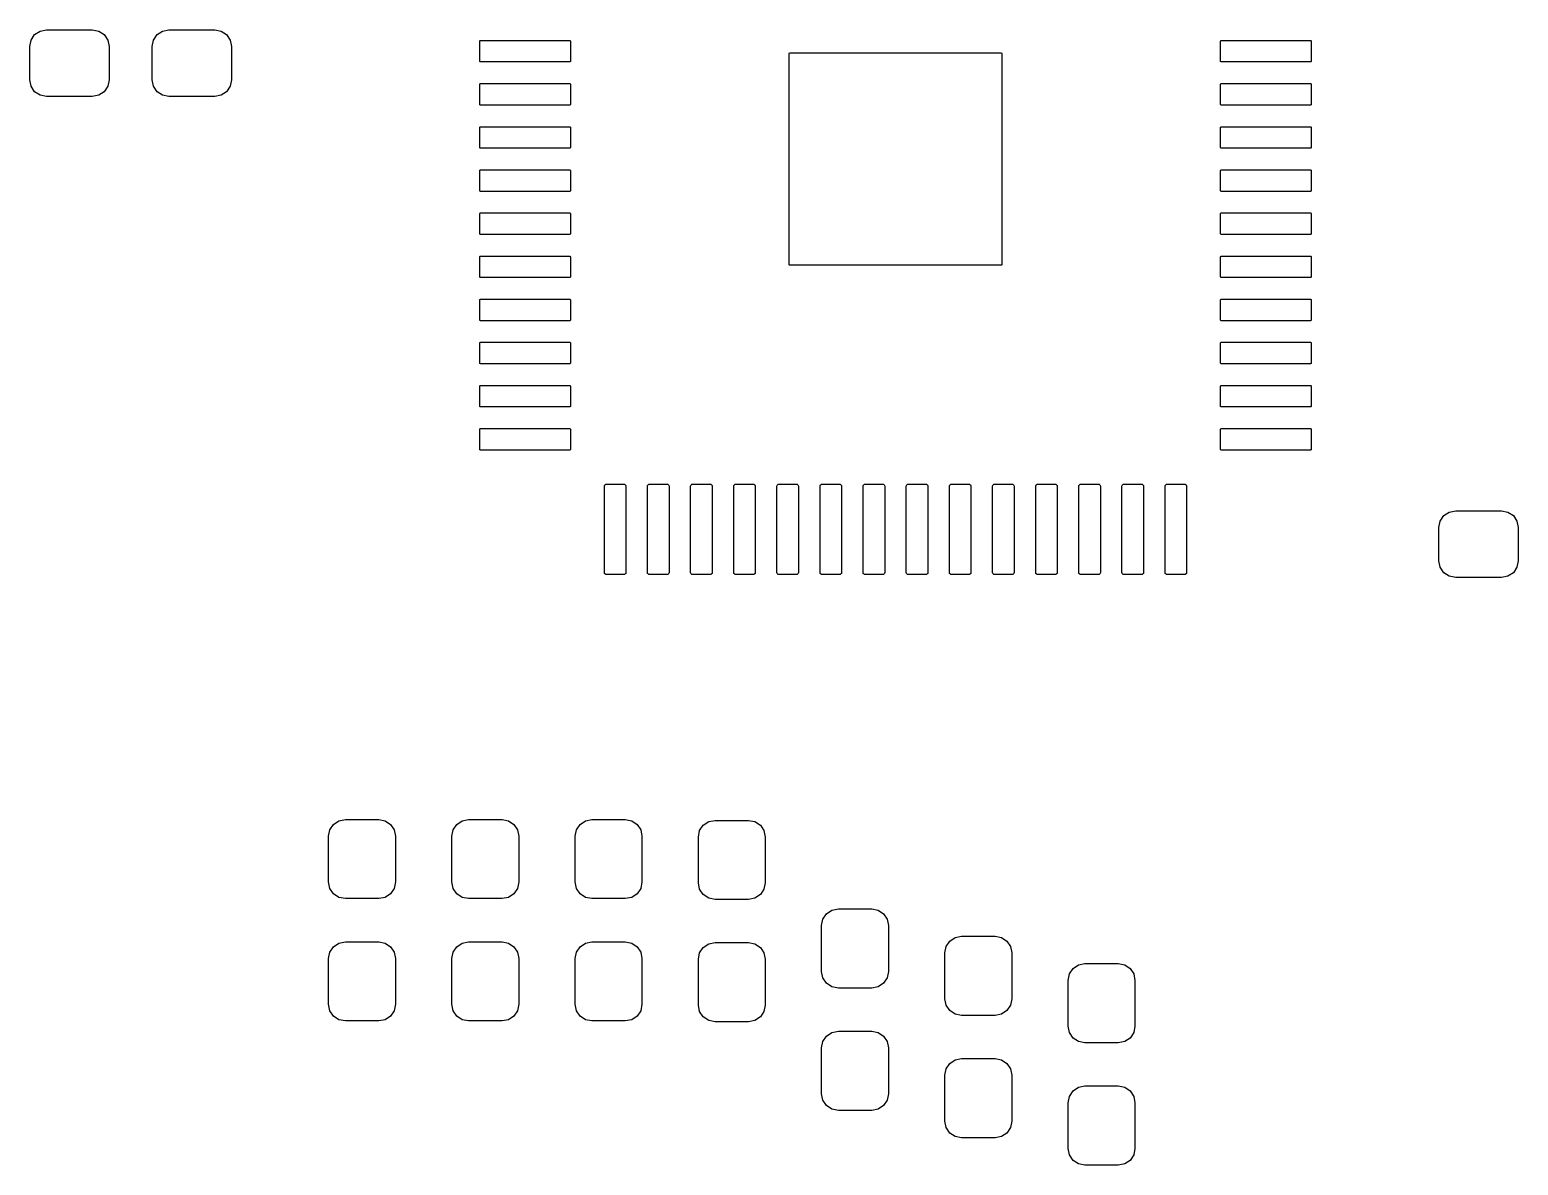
# Model space of a CAD drawing. Extents: x 35.9 to 97.3, y -178.9 to -137.7.
# Drawn here: x 52.41 to 66.21, y -177.99 to -167.46 of the extents above; entities that cross this region are included whole.
import ezdxf

# ---------------------------------------------------------------- set-up
doc = ezdxf.new("R2010")
doc.units = 0
doc.layers.add('BLACK', color=7, linetype='CONTINUOUS')

msp = doc.modelspace()

# ---------------------------------------------------------------- linework, layer by layer
at = {"layer": 'BLACK', "linetype": 'CONTINUOUS'}
for p, q in [((52.405, -167.612), (52.4168, -167.553)), ((52.4168, -167.553), (52.4504, -167.502)), ((52.4504, -167.502), (52.5007, -167.469)), ((52.5007, -167.469), (52.56, -167.457)), ((52.56, -167.457), (52.985, -167.457)), ((52.985, -167.457), (53.0443, -167.469)), ((53.0443, -167.469), (53.0946, -167.502)), ((53.0946, -167.502), (53.1282, -167.553)), ((53.1282, -167.553), (53.14, -167.612)), ((53.54, -167.612), (53.5518, -167.553)), ((53.5518, -167.553), (53.5854, -167.502)), ((53.5854, -167.502), (53.6357, -167.469)), ((53.6357, -167.469), (53.695, -167.457)), ((53.695, -167.457), (54.12, -167.457)), ((54.12, -167.457), (54.1793, -167.469)), ((54.1793, -167.469), (54.2296, -167.502)), ((54.2296, -167.502), (54.2632, -167.553)), ((54.2632, -167.553), (54.275, -167.612)), ((56.5785, -167.562), (56.579, -167.56)), ((56.5785, -167.75), (56.5785, -167.562)), ((56.579, -167.56), (56.5803, -167.558)), ((56.5803, -167.558), (56.5822, -167.556)), ((56.5822, -167.556), (56.5845, -167.556)), ((56.5845, -167.556), (57.4125, -167.556)), ((57.4125, -167.556), (57.4148, -167.556)), ((57.4148, -167.556), (57.4167, -167.558)), ((57.4167, -167.558), (57.418, -167.56)), ((57.418, -167.56), (57.4185, -167.562)), ((57.4185, -167.562), (57.4185, -167.75)), ((63.4485, -167.562), (63.449, -167.56)), ((63.4485, -167.75), (63.4485, -167.562)), ((63.449, -167.56), (63.4503, -167.558)), ((63.4503, -167.558), (63.4522, -167.556)), ((63.4522, -167.556), (63.4545, -167.556)), ((63.4545, -167.556), (64.2825, -167.556)), ((64.2825, -167.556), (64.2848, -167.556)), ((64.2848, -167.556), (64.2867, -167.558)), ((64.2867, -167.558), (64.288, -167.56)), ((64.288, -167.56), (64.2885, -167.562)), ((64.2885, -167.562), (64.2885, -167.75)), ((52.405, -167.922), (52.405, -167.612)), ((53.14, -167.612), (53.14, -167.922)), ((53.54, -167.922), (53.54, -167.612)), ((54.275, -167.612), (54.275, -167.922)), ((59.4485, -167.676), (59.45, -167.672)), ((59.4485, -169.636), (59.4485, -167.676)), ((59.45, -167.672), (59.4535, -167.671)), ((59.4535, -167.671), (61.4135, -167.671)), ((61.4135, -167.671), (61.417, -167.672)), ((61.417, -167.672), (61.4185, -167.676)), ((61.4185, -167.676), (61.4185, -169.636)), ((56.579, -167.752), (56.5785, -167.75)), ((56.5803, -167.754), (56.579, -167.752)), ((56.5822, -167.756), (56.5803, -167.754)), ((56.5845, -167.756), (56.5822, -167.756)), ((57.4125, -167.756), (56.5845, -167.756)), ((57.4148, -167.756), (57.4125, -167.756)), ((57.4167, -167.754), (57.4148, -167.756)), ((57.418, -167.752), (57.4167, -167.754)), ((57.4185, -167.75), (57.418, -167.752)), ((63.449, -167.752), (63.4485, -167.75)), ((63.4503, -167.754), (63.449, -167.752)), ((63.4522, -167.756), (63.4503, -167.754)), ((63.4545, -167.756), (63.4522, -167.756)), ((64.2825, -167.756), (63.4545, -167.756)), ((64.2848, -167.756), (64.2825, -167.756)), ((64.2867, -167.754), (64.2848, -167.756)), ((64.288, -167.752), (64.2867, -167.754)), ((64.2885, -167.75), (64.288, -167.752)), ((52.4168, -167.981), (52.405, -167.922)), ((52.4504, -168.032), (52.4168, -167.981)), ((53.1282, -167.981), (53.0946, -168.032)), ((53.14, -167.922), (53.1282, -167.981)), ((53.5518, -167.981), (53.54, -167.922)), ((53.5854, -168.032), (53.5518, -167.981)), ((54.2632, -167.981), (54.2296, -168.032)), ((54.275, -167.922), (54.2632, -167.981)), ((56.5785, -167.962), (56.579, -167.96)), ((56.5785, -168.15), (56.5785, -167.962)), ((56.579, -167.96), (56.5803, -167.958)), ((56.5803, -167.958), (56.5822, -167.956)), ((56.5822, -167.956), (56.5845, -167.956)), ((56.5845, -167.956), (57.4125, -167.956)), ((57.4125, -167.956), (57.4148, -167.956)), ((57.4148, -167.956), (57.4167, -167.958)), ((57.4167, -167.958), (57.418, -167.96)), ((57.418, -167.96), (57.4185, -167.962)), ((57.4185, -167.962), (57.4185, -168.15)), ((63.4485, -167.962), (63.449, -167.96)), ((63.4485, -168.15), (63.4485, -167.962)), ((63.449, -167.96), (63.4503, -167.958)), ((63.4503, -167.958), (63.4522, -167.956)), ((63.4522, -167.956), (63.4545, -167.956)), ((63.4545, -167.956), (64.2825, -167.956)), ((64.2825, -167.956), (64.2848, -167.956)), ((64.2848, -167.956), (64.2867, -167.958)), ((64.2867, -167.958), (64.288, -167.96)), ((64.288, -167.96), (64.2885, -167.962)), ((64.2885, -167.962), (64.2885, -168.15)), ((52.5007, -168.065), (52.4504, -168.032)), ((52.56, -168.077), (52.5007, -168.065)), ((52.985, -168.077), (52.56, -168.077)), ((53.0443, -168.065), (52.985, -168.077)), ((53.0946, -168.032), (53.0443, -168.065)), ((53.6357, -168.065), (53.5854, -168.032)), ((53.695, -168.077), (53.6357, -168.065)), ((54.12, -168.077), (53.695, -168.077)), ((54.1793, -168.065), (54.12, -168.077)), ((54.2296, -168.032), (54.1793, -168.065)), ((56.579, -168.152), (56.5785, -168.15)), ((56.5803, -168.154), (56.579, -168.152)), ((56.5822, -168.156), (56.5803, -168.154)), ((56.5845, -168.156), (56.5822, -168.156)), ((57.4125, -168.156), (56.5845, -168.156)), ((57.4148, -168.156), (57.4125, -168.156)), ((57.4167, -168.154), (57.4148, -168.156)), ((57.418, -168.152), (57.4167, -168.154)), ((57.4185, -168.15), (57.418, -168.152)), ((63.449, -168.152), (63.4485, -168.15)), ((63.4503, -168.154), (63.449, -168.152)), ((63.4522, -168.156), (63.4503, -168.154)), ((63.4545, -168.156), (63.4522, -168.156)), ((64.2825, -168.156), (63.4545, -168.156)), ((64.2848, -168.156), (64.2825, -168.156)), ((64.2867, -168.154), (64.2848, -168.156)), ((64.288, -168.152), (64.2867, -168.154)), ((64.2885, -168.15), (64.288, -168.152)), ((56.5785, -168.362), (56.579, -168.36)), ((56.5785, -168.55), (56.5785, -168.362)), ((56.579, -168.36), (56.5803, -168.358)), ((56.5803, -168.358), (56.5822, -168.356)), ((56.5822, -168.356), (56.5845, -168.356)), ((56.5845, -168.356), (57.4125, -168.356)), ((57.4125, -168.356), (57.4148, -168.356)), ((57.4148, -168.356), (57.4167, -168.358)), ((57.4167, -168.358), (57.418, -168.36)), ((57.418, -168.36), (57.4185, -168.362)), ((57.4185, -168.362), (57.4185, -168.55)), ((63.4485, -168.362), (63.449, -168.36)), ((63.4485, -168.55), (63.4485, -168.362)), ((63.449, -168.36), (63.4503, -168.358)), ((63.4503, -168.358), (63.4522, -168.356)), ((63.4522, -168.356), (63.4545, -168.356)), ((63.4545, -168.356), (64.2825, -168.356)), ((64.2825, -168.356), (64.2848, -168.356)), ((64.2848, -168.356), (64.2867, -168.358)), ((64.2867, -168.358), (64.288, -168.36)), ((64.288, -168.36), (64.2885, -168.362)), ((64.2885, -168.362), (64.2885, -168.55)), ((56.579, -168.552), (56.5785, -168.55)), ((56.5803, -168.554), (56.579, -168.552)), ((56.5822, -168.556), (56.5803, -168.554)), ((56.5845, -168.556), (56.5822, -168.556)), ((57.4125, -168.556), (56.5845, -168.556)), ((57.4148, -168.556), (57.4125, -168.556)), ((57.4167, -168.554), (57.4148, -168.556)), ((57.418, -168.552), (57.4167, -168.554)), ((57.4185, -168.55), (57.418, -168.552)), ((63.449, -168.552), (63.4485, -168.55)), ((63.4503, -168.554), (63.449, -168.552)), ((63.4522, -168.556), (63.4503, -168.554)), ((63.4545, -168.556), (63.4522, -168.556)), ((64.2825, -168.556), (63.4545, -168.556)), ((64.2848, -168.556), (64.2825, -168.556)), ((64.2867, -168.554), (64.2848, -168.556)), ((64.288, -168.552), (64.2867, -168.554)), ((64.2885, -168.55), (64.288, -168.552)), ((56.5785, -168.762), (56.579, -168.76)), ((56.5785, -168.95), (56.5785, -168.762)), ((56.579, -168.76), (56.5803, -168.758)), ((56.5803, -168.758), (56.5822, -168.756)), ((56.5822, -168.756), (56.5845, -168.756)), ((56.5845, -168.756), (57.4125, -168.756)), ((57.4125, -168.756), (57.4148, -168.756)), ((57.4148, -168.756), (57.4167, -168.758)), ((57.4167, -168.758), (57.418, -168.76)), ((57.418, -168.76), (57.4185, -168.762)), ((57.4185, -168.762), (57.4185, -168.95)), ((63.4485, -168.762), (63.449, -168.76)), ((63.4485, -168.95), (63.4485, -168.762)), ((63.449, -168.76), (63.4503, -168.758)), ((63.4503, -168.758), (63.4522, -168.756)), ((63.4522, -168.756), (63.4545, -168.756)), ((63.4545, -168.756), (64.2825, -168.756)), ((64.2825, -168.756), (64.2848, -168.756)), ((64.2848, -168.756), (64.2867, -168.758)), ((64.2867, -168.758), (64.288, -168.76)), ((64.288, -168.76), (64.2885, -168.762)), ((64.2885, -168.762), (64.2885, -168.95)), ((56.579, -168.952), (56.5785, -168.95)), ((56.5803, -168.954), (56.579, -168.952)), ((56.5822, -168.956), (56.5803, -168.954)), ((57.4167, -168.954), (57.4148, -168.956)), ((57.418, -168.952), (57.4167, -168.954)), ((57.4185, -168.95), (57.418, -168.952)), ((63.449, -168.952), (63.4485, -168.95)), ((63.4503, -168.954), (63.449, -168.952)), ((63.4522, -168.956), (63.4503, -168.954)), ((64.2867, -168.954), (64.2848, -168.956)), ((64.288, -168.952), (64.2867, -168.954)), ((64.2885, -168.95), (64.288, -168.952)), ((56.5845, -168.956), (56.5822, -168.956)), ((57.4125, -168.956), (56.5845, -168.956)), ((57.4148, -168.956), (57.4125, -168.956)), ((63.4545, -168.956), (63.4522, -168.956)), ((64.2825, -168.956), (63.4545, -168.956)), ((64.2848, -168.956), (64.2825, -168.956)), ((56.5785, -169.162), (56.579, -169.16)), ((56.5785, -169.35), (56.5785, -169.162)), ((56.579, -169.16), (56.5803, -169.158)), ((56.5803, -169.158), (56.5822, -169.156)), ((56.5822, -169.156), (56.5845, -169.156)), ((56.5845, -169.156), (57.4125, -169.156)), ((57.4125, -169.156), (57.4148, -169.156)), ((57.4148, -169.156), (57.4167, -169.158)), ((57.4167, -169.158), (57.418, -169.16)), ((57.418, -169.16), (57.4185, -169.162)), ((57.4185, -169.162), (57.4185, -169.35)), ((63.4485, -169.162), (63.449, -169.16)), ((63.4485, -169.35), (63.4485, -169.162)), ((63.449, -169.16), (63.4503, -169.158)), ((63.4503, -169.158), (63.4522, -169.156)), ((63.4522, -169.156), (63.4545, -169.156)), ((63.4545, -169.156), (64.2825, -169.156)), ((64.2825, -169.156), (64.2848, -169.156)), ((64.2848, -169.156), (64.2867, -169.158)), ((64.2867, -169.158), (64.288, -169.16)), ((64.288, -169.16), (64.2885, -169.162)), ((64.2885, -169.162), (64.2885, -169.35)), ((56.579, -169.352), (56.5785, -169.35)), ((56.5803, -169.354), (56.579, -169.352)), ((56.5822, -169.356), (56.5803, -169.354)), ((56.5845, -169.356), (56.5822, -169.356)), ((57.4125, -169.356), (56.5845, -169.356)), ((57.4148, -169.356), (57.4125, -169.356)), ((57.4167, -169.354), (57.4148, -169.356)), ((57.418, -169.352), (57.4167, -169.354)), ((57.4185, -169.35), (57.418, -169.352)), ((63.449, -169.352), (63.4485, -169.35)), ((63.4503, -169.354), (63.449, -169.352)), ((63.4522, -169.356), (63.4503, -169.354)), ((63.4545, -169.356), (63.4522, -169.356)), ((64.2825, -169.356), (63.4545, -169.356)), ((64.2848, -169.356), (64.2825, -169.356)), ((64.2867, -169.354), (64.2848, -169.356)), ((64.288, -169.352), (64.2867, -169.354)), ((64.2885, -169.35), (64.288, -169.352)), ((56.5785, -169.562), (56.579, -169.56)), ((56.5785, -169.75), (56.5785, -169.562)), ((56.579, -169.56), (56.5803, -169.558)), ((56.5803, -169.558), (56.5822, -169.556)), ((56.5822, -169.556), (56.5845, -169.556)), ((56.5845, -169.556), (57.4125, -169.556)), ((57.4125, -169.556), (57.4148, -169.556)), ((57.4148, -169.556), (57.4167, -169.558)), ((57.4167, -169.558), (57.418, -169.56)), ((57.418, -169.56), (57.4185, -169.562)), ((57.4185, -169.562), (57.4185, -169.75)), ((59.45, -169.64), (59.4485, -169.636)), ((59.4535, -169.641), (59.45, -169.64)), ((61.4135, -169.641), (59.4535, -169.641)), ((61.417, -169.64), (61.4135, -169.641)), ((61.4185, -169.636), (61.417, -169.64)), ((63.4485, -169.562), (63.449, -169.56)), ((63.4485, -169.75), (63.4485, -169.562)), ((63.449, -169.56), (63.4503, -169.558)), ((63.4503, -169.558), (63.4522, -169.556)), ((63.4522, -169.556), (63.4545, -169.556)), ((63.4545, -169.556), (64.2825, -169.556)), ((64.2825, -169.556), (64.2848, -169.556)), ((64.2848, -169.556), (64.2867, -169.558)), ((64.2867, -169.558), (64.288, -169.56)), ((64.288, -169.56), (64.2885, -169.562)), ((64.2885, -169.562), (64.2885, -169.75)), ((56.579, -169.752), (56.5785, -169.75)), ((56.5803, -169.754), (56.579, -169.752)), ((56.5822, -169.756), (56.5803, -169.754)), ((56.5845, -169.756), (56.5822, -169.756)), ((57.4125, -169.756), (56.5845, -169.756)), ((57.4148, -169.756), (57.4125, -169.756)), ((57.4167, -169.754), (57.4148, -169.756)), ((57.418, -169.752), (57.4167, -169.754)), ((57.4185, -169.75), (57.418, -169.752)), ((63.449, -169.752), (63.4485, -169.75)), ((63.4503, -169.754), (63.449, -169.752)), ((63.4522, -169.756), (63.4503, -169.754)), ((63.4545, -169.756), (63.4522, -169.756)), ((64.2825, -169.756), (63.4545, -169.756)), ((64.2848, -169.756), (64.2825, -169.756)), ((64.2867, -169.754), (64.2848, -169.756)), ((64.288, -169.752), (64.2867, -169.754)), ((64.2885, -169.75), (64.288, -169.752)), ((56.5785, -169.962), (56.579, -169.96)), ((56.5785, -170.15), (56.5785, -169.962)), ((56.579, -169.96), (56.5803, -169.958)), ((56.5803, -169.958), (56.5822, -169.956)), ((56.5822, -169.956), (56.5845, -169.956)), ((56.5845, -169.956), (57.4125, -169.956)), ((57.4125, -169.956), (57.4148, -169.956)), ((57.4148, -169.956), (57.4167, -169.958)), ((57.4167, -169.958), (57.418, -169.96)), ((57.418, -169.96), (57.4185, -169.962)), ((57.4185, -169.962), (57.4185, -170.15)), ((63.4485, -169.962), (63.449, -169.96)), ((63.4485, -170.15), (63.4485, -169.962)), ((63.449, -169.96), (63.4503, -169.958)), ((63.4503, -169.958), (63.4522, -169.956)), ((63.4522, -169.956), (63.4545, -169.956)), ((63.4545, -169.956), (64.2825, -169.956)), ((64.2825, -169.956), (64.2848, -169.956)), ((64.2848, -169.956), (64.2867, -169.958)), ((64.2867, -169.958), (64.288, -169.96)), ((64.288, -169.96), (64.2885, -169.962)), ((64.2885, -169.962), (64.2885, -170.15)), ((56.579, -170.152), (56.5785, -170.15)), ((56.5803, -170.154), (56.579, -170.152)), ((56.5822, -170.156), (56.5803, -170.154)), ((56.5845, -170.156), (56.5822, -170.156)), ((57.4125, -170.156), (56.5845, -170.156)), ((57.4148, -170.156), (57.4125, -170.156)), ((57.4167, -170.154), (57.4148, -170.156)), ((57.418, -170.152), (57.4167, -170.154)), ((57.4185, -170.15), (57.418, -170.152)), ((63.449, -170.152), (63.4485, -170.15)), ((63.4503, -170.154), (63.449, -170.152)), ((63.4522, -170.156), (63.4503, -170.154)), ((63.4545, -170.156), (63.4522, -170.156)), ((64.2825, -170.156), (63.4545, -170.156)), ((64.2848, -170.156), (64.2825, -170.156)), ((64.2867, -170.154), (64.2848, -170.156)), ((64.288, -170.152), (64.2867, -170.154)), ((64.2885, -170.15), (64.288, -170.152)), ((56.5785, -170.362), (56.579, -170.36)), ((56.5785, -170.55), (56.5785, -170.362)), ((56.579, -170.36), (56.5803, -170.358)), ((56.5803, -170.358), (56.5822, -170.356)), ((56.5822, -170.356), (56.5845, -170.356)), ((56.5845, -170.356), (57.4125, -170.356)), ((57.4125, -170.356), (57.4148, -170.356)), ((57.4148, -170.356), (57.4167, -170.358)), ((57.4167, -170.358), (57.418, -170.36)), ((57.418, -170.36), (57.4185, -170.362)), ((57.4185, -170.362), (57.4185, -170.55)), ((63.4485, -170.362), (63.449, -170.36)), ((63.4485, -170.55), (63.4485, -170.362)), ((63.449, -170.36), (63.4503, -170.358)), ((63.4503, -170.358), (63.4522, -170.356)), ((63.4522, -170.356), (63.4545, -170.356)), ((63.4545, -170.356), (64.2825, -170.356)), ((64.2825, -170.356), (64.2848, -170.356)), ((64.2848, -170.356), (64.2867, -170.358)), ((64.2867, -170.358), (64.288, -170.36)), ((64.288, -170.36), (64.2885, -170.362)), ((64.2885, -170.362), (64.2885, -170.55)), ((56.579, -170.552), (56.5785, -170.55)), ((56.5803, -170.554), (56.579, -170.552)), ((56.5822, -170.556), (56.5803, -170.554)), ((56.5845, -170.556), (56.5822, -170.556)), ((57.4125, -170.556), (56.5845, -170.556)), ((57.4148, -170.556), (57.4125, -170.556)), ((57.4167, -170.554), (57.4148, -170.556)), ((57.418, -170.552), (57.4167, -170.554)), ((57.4185, -170.55), (57.418, -170.552)), ((63.449, -170.552), (63.4485, -170.55)), ((63.4503, -170.554), (63.449, -170.552)), ((63.4522, -170.556), (63.4503, -170.554)), ((63.4545, -170.556), (63.4522, -170.556)), ((64.2825, -170.556), (63.4545, -170.556)), ((64.2848, -170.556), (64.2825, -170.556)), ((64.2867, -170.554), (64.2848, -170.556)), ((64.288, -170.552), (64.2867, -170.554)), ((64.2885, -170.55), (64.288, -170.552)), ((56.5785, -170.762), (56.579, -170.76)), ((56.5785, -170.95), (56.5785, -170.762)), ((56.579, -170.76), (56.5803, -170.758)), ((56.5803, -170.758), (56.5822, -170.756)), ((56.5822, -170.756), (56.5845, -170.756)), ((56.5845, -170.756), (57.4125, -170.756)), ((57.4125, -170.756), (57.4148, -170.756)), ((57.4148, -170.756), (57.4167, -170.758)), ((57.4167, -170.758), (57.418, -170.76)), ((57.418, -170.76), (57.4185, -170.762)), ((57.4185, -170.762), (57.4185, -170.95)), ((63.4485, -170.762), (63.449, -170.76)), ((63.4485, -170.95), (63.4485, -170.762)), ((63.449, -170.76), (63.4503, -170.758)), ((63.4503, -170.758), (63.4522, -170.756)), ((63.4522, -170.756), (63.4545, -170.756)), ((63.4545, -170.756), (64.2825, -170.756)), ((64.2825, -170.756), (64.2848, -170.756)), ((64.2848, -170.756), (64.2867, -170.758)), ((64.2867, -170.758), (64.288, -170.76)), ((64.288, -170.76), (64.2885, -170.762)), ((64.2885, -170.762), (64.2885, -170.95)), ((56.579, -170.952), (56.5785, -170.95)), ((56.5803, -170.954), (56.579, -170.952)), ((56.5822, -170.956), (56.5803, -170.954)), ((56.5845, -170.956), (56.5822, -170.956)), ((57.4125, -170.956), (56.5845, -170.956)), ((57.4148, -170.956), (57.4125, -170.956)), ((57.4167, -170.954), (57.4148, -170.956)), ((57.418, -170.952), (57.4167, -170.954)), ((57.4185, -170.95), (57.418, -170.952)), ((63.449, -170.952), (63.4485, -170.95)), ((63.4503, -170.954), (63.449, -170.952)), ((63.4522, -170.956), (63.4503, -170.954)), ((63.4545, -170.956), (63.4522, -170.956)), ((64.2825, -170.956), (63.4545, -170.956)), ((64.2848, -170.956), (64.2825, -170.956)), ((64.2867, -170.954), (64.2848, -170.956)), ((64.288, -170.952), (64.2867, -170.954)), ((64.2885, -170.95), (64.288, -170.952)), ((56.5785, -171.162), (56.579, -171.16)), ((56.5785, -171.35), (56.5785, -171.162)), ((56.579, -171.16), (56.5803, -171.158)), ((56.5803, -171.158), (56.5822, -171.156)), ((56.5822, -171.156), (56.5845, -171.156)), ((56.5845, -171.156), (57.4125, -171.156)), ((57.4125, -171.156), (57.4148, -171.156)), ((57.4148, -171.156), (57.4167, -171.158)), ((57.4167, -171.158), (57.418, -171.16)), ((57.418, -171.16), (57.4185, -171.162)), ((57.4185, -171.162), (57.4185, -171.35)), ((63.4485, -171.162), (63.449, -171.16)), ((63.4485, -171.35), (63.4485, -171.162)), ((63.449, -171.16), (63.4503, -171.158)), ((63.4503, -171.158), (63.4522, -171.156)), ((63.4522, -171.156), (63.4545, -171.156)), ((63.4545, -171.156), (64.2825, -171.156)), ((64.2825, -171.156), (64.2848, -171.156)), ((64.2848, -171.156), (64.2867, -171.158)), ((64.2867, -171.158), (64.288, -171.16)), ((64.288, -171.16), (64.2885, -171.162)), ((64.2885, -171.162), (64.2885, -171.35)), ((56.579, -171.352), (56.5785, -171.35)), ((56.5803, -171.354), (56.579, -171.352)), ((56.5822, -171.356), (56.5803, -171.354)), ((56.5845, -171.356), (56.5822, -171.356)), ((57.4125, -171.356), (56.5845, -171.356)), ((57.4148, -171.356), (57.4125, -171.356)), ((57.4167, -171.354), (57.4148, -171.356)), ((57.418, -171.352), (57.4167, -171.354)), ((57.4185, -171.35), (57.418, -171.352)), ((63.449, -171.352), (63.4485, -171.35)), ((63.4503, -171.354), (63.449, -171.352)), ((63.4522, -171.356), (63.4503, -171.354)), ((63.4545, -171.356), (63.4522, -171.356)), ((64.2825, -171.356), (63.4545, -171.356)), ((64.2848, -171.356), (64.2825, -171.356)), ((64.2867, -171.354), (64.2848, -171.356)), ((64.288, -171.352), (64.2867, -171.354)), ((64.2885, -171.35), (64.288, -171.352)), ((57.7335, -171.691), (57.735, -171.683)), ((57.7335, -172.491), (57.7335, -171.691)), ((57.735, -171.683), (57.7394, -171.677)), ((57.7394, -171.677), (57.7458, -171.673)), ((57.7458, -171.673), (57.7535, -171.671)), ((57.7535, -171.671), (57.9135, -171.671)), ((57.9135, -171.671), (57.9212, -171.673)), ((57.9212, -171.673), (57.9276, -171.677)), ((57.9276, -171.677), (57.932, -171.683)), ((57.932, -171.683), (57.9335, -171.691)), ((57.9335, -171.691), (57.9335, -172.491)), ((58.1335, -171.691), (58.135, -171.683)), ((58.1335, -172.491), (58.1335, -171.691)), ((58.135, -171.683), (58.1394, -171.677)), ((58.1394, -171.677), (58.1458, -171.673)), ((58.1458, -171.673), (58.1535, -171.671)), ((58.1535, -171.671), (58.3135, -171.671)), ((58.3135, -171.671), (58.3212, -171.673)), ((58.3212, -171.673), (58.3276, -171.677)), ((58.3276, -171.677), (58.332, -171.683)), ((58.332, -171.683), (58.3335, -171.691)), ((58.3335, -171.691), (58.3335, -172.491)), ((58.5335, -171.691), (58.535, -171.683)), ((58.5335, -172.491), (58.5335, -171.691)), ((58.535, -171.683), (58.5394, -171.677)), ((58.5394, -171.677), (58.5458, -171.673)), ((58.5458, -171.673), (58.5535, -171.671)), ((58.5535, -171.671), (58.7135, -171.671)), ((58.7135, -171.671), (58.7212, -171.673)), ((58.7212, -171.673), (58.7276, -171.677)), ((58.7276, -171.677), (58.732, -171.683)), ((58.732, -171.683), (58.7335, -171.691)), ((58.7335, -171.691), (58.7335, -172.491)), ((58.9335, -171.691), (58.935, -171.683)), ((58.9335, -172.491), (58.9335, -171.691)), ((58.935, -171.683), (58.9394, -171.677)), ((58.9394, -171.677), (58.9458, -171.673)), ((58.9458, -171.673), (58.9535, -171.671)), ((58.9535, -171.671), (59.1135, -171.671)), ((59.1135, -171.671), (59.1212, -171.673)), ((59.1212, -171.673), (59.1276, -171.677)), ((59.1276, -171.677), (59.132, -171.683)), ((59.132, -171.683), (59.1335, -171.691)), ((59.1335, -171.691), (59.1335, -172.491)), ((59.3335, -171.691), (59.335, -171.683)), ((59.3335, -172.491), (59.3335, -171.691)), ((59.335, -171.683), (59.3394, -171.677)), ((59.3394, -171.677), (59.3458, -171.673)), ((59.3458, -171.673), (59.3535, -171.671)), ((59.3535, -171.671), (59.5135, -171.671)), ((59.5135, -171.671), (59.5212, -171.673)), ((59.5212, -171.673), (59.5276, -171.677)), ((59.5276, -171.677), (59.532, -171.683)), ((59.532, -171.683), (59.5335, -171.691)), ((59.5335, -171.691), (59.5335, -172.491)), ((59.7335, -171.691), (59.735, -171.683)), ((59.7335, -172.491), (59.7335, -171.691)), ((59.735, -171.683), (59.7394, -171.677)), ((59.7394, -171.677), (59.7458, -171.673)), ((59.7458, -171.673), (59.7535, -171.671)), ((59.7535, -171.671), (59.9135, -171.671)), ((59.9135, -171.671), (59.9212, -171.673)), ((59.9212, -171.673), (59.9276, -171.677)), ((59.9276, -171.677), (59.932, -171.683)), ((59.932, -171.683), (59.9335, -171.691)), ((59.9335, -171.691), (59.9335, -172.491)), ((60.1335, -171.691), (60.135, -171.683)), ((60.1335, -172.491), (60.1335, -171.691)), ((60.135, -171.683), (60.1394, -171.677)), ((60.1394, -171.677), (60.1458, -171.673)), ((60.1458, -171.673), (60.1535, -171.671)), ((60.1535, -171.671), (60.3135, -171.671)), ((60.3135, -171.671), (60.3212, -171.673)), ((60.3212, -171.673), (60.3276, -171.677)), ((60.3276, -171.677), (60.332, -171.683)), ((60.332, -171.683), (60.3335, -171.691)), ((60.3335, -171.691), (60.3335, -172.491)), ((60.5335, -171.691), (60.535, -171.683)), ((60.5335, -172.491), (60.5335, -171.691)), ((60.535, -171.683), (60.5394, -171.677)), ((60.5394, -171.677), (60.5458, -171.673)), ((60.5458, -171.673), (60.5535, -171.671)), ((60.5535, -171.671), (60.7135, -171.671)), ((60.7135, -171.671), (60.7212, -171.673)), ((60.7212, -171.673), (60.7276, -171.677)), ((60.7276, -171.677), (60.732, -171.683)), ((60.732, -171.683), (60.7335, -171.691)), ((60.7335, -171.691), (60.7335, -172.491)), ((60.9335, -171.691), (60.935, -171.683)), ((60.9335, -172.491), (60.9335, -171.691)), ((60.935, -171.683), (60.9394, -171.677)), ((60.9394, -171.677), (60.9458, -171.673)), ((60.9458, -171.673), (60.9535, -171.671)), ((60.9535, -171.671), (61.1135, -171.671)), ((61.1135, -171.671), (61.1212, -171.673)), ((61.1212, -171.673), (61.1276, -171.677)), ((61.1276, -171.677), (61.132, -171.683)), ((61.132, -171.683), (61.1335, -171.691)), ((61.1335, -171.691), (61.1335, -172.491)), ((61.3335, -171.691), (61.335, -171.683)), ((61.3335, -172.491), (61.3335, -171.691)), ((61.335, -171.683), (61.3394, -171.677)), ((61.3394, -171.677), (61.3458, -171.673)), ((61.3458, -171.673), (61.3535, -171.671)), ((61.3535, -171.671), (61.5135, -171.671)), ((61.5135, -171.671), (61.5212, -171.673)), ((61.5212, -171.673), (61.5276, -171.677)), ((61.5276, -171.677), (61.532, -171.683)), ((61.532, -171.683), (61.5335, -171.691)), ((61.5335, -171.691), (61.5335, -172.491)), ((61.7335, -171.691), (61.735, -171.683)), ((61.7335, -172.491), (61.7335, -171.691)), ((61.735, -171.683), (61.7394, -171.677)), ((61.7394, -171.677), (61.7458, -171.673)), ((61.7458, -171.673), (61.7535, -171.671)), ((61.7535, -171.671), (61.9135, -171.671)), ((61.9135, -171.671), (61.9212, -171.673)), ((61.9212, -171.673), (61.9276, -171.677)), ((61.9276, -171.677), (61.932, -171.683)), ((61.932, -171.683), (61.9335, -171.691)), ((61.9335, -171.691), (61.9335, -172.491)), ((62.1335, -171.691), (62.135, -171.683)), ((62.1335, -172.491), (62.1335, -171.691)), ((62.135, -171.683), (62.1394, -171.677)), ((62.1394, -171.677), (62.1458, -171.673)), ((62.1458, -171.673), (62.1535, -171.671)), ((62.1535, -171.671), (62.3135, -171.671)), ((62.3135, -171.671), (62.3212, -171.673)), ((62.3212, -171.673), (62.3276, -171.677)), ((62.3276, -171.677), (62.332, -171.683)), ((62.332, -171.683), (62.3335, -171.691)), ((62.3335, -171.691), (62.3335, -172.491)), ((62.5335, -171.691), (62.535, -171.683)), ((62.5335, -172.491), (62.5335, -171.691)), ((62.535, -171.683), (62.5394, -171.677)), ((62.5394, -171.677), (62.5458, -171.673)), ((62.5458, -171.673), (62.5535, -171.671)), ((62.5535, -171.671), (62.7135, -171.671)), ((62.7135, -171.671), (62.7212, -171.673)), ((62.7212, -171.673), (62.7276, -171.677)), ((62.7276, -171.677), (62.732, -171.683)), ((62.732, -171.683), (62.7335, -171.691)), ((62.7335, -171.691), (62.7335, -172.491)), ((62.9335, -171.691), (62.935, -171.683)), ((62.9335, -172.491), (62.9335, -171.691)), ((62.935, -171.683), (62.9394, -171.677)), ((62.9394, -171.677), (62.9458, -171.673)), ((62.9458, -171.673), (62.9535, -171.671)), ((62.9535, -171.671), (63.1135, -171.671)), ((63.1135, -171.671), (63.1212, -171.673)), ((63.1212, -171.673), (63.1276, -171.677)), ((63.1276, -171.677), (63.132, -171.683)), ((63.132, -171.683), (63.1335, -171.691)), ((63.1335, -171.691), (63.1335, -172.491)), ((65.4853, -172.014), (65.5189, -171.963)), ((65.5189, -171.963), (65.5692, -171.93)), ((65.5692, -171.93), (65.6285, -171.918)), ((65.6285, -171.918), (66.0535, -171.918)), ((66.0535, -171.918), (66.1128, -171.93)), ((66.1128, -171.93), (66.1631, -171.963)), ((66.1631, -171.963), (66.1967, -172.014)), ((65.4735, -172.073), (65.4853, -172.014)), ((65.4735, -172.383), (65.4735, -172.073)), ((66.1967, -172.014), (66.2085, -172.073)), ((66.2085, -172.073), (66.2085, -172.383)), ((65.4853, -172.442), (65.4735, -172.383)), ((66.2085, -172.383), (66.1967, -172.442)), ((57.735, -172.499), (57.7335, -172.491)), ((57.7394, -172.505), (57.735, -172.499)), ((57.7458, -172.509), (57.7394, -172.505)), ((57.7535, -172.511), (57.7458, -172.509)), ((57.9135, -172.511), (57.7535, -172.511)), ((57.9212, -172.509), (57.9135, -172.511)), ((57.9276, -172.505), (57.9212, -172.509)), ((57.932, -172.499), (57.9276, -172.505)), ((57.9335, -172.491), (57.932, -172.499)), ((58.135, -172.499), (58.1335, -172.491)), ((58.1394, -172.505), (58.135, -172.499)), ((58.1458, -172.509), (58.1394, -172.505)), ((58.1535, -172.511), (58.1458, -172.509)), ((58.3135, -172.511), (58.1535, -172.511)), ((58.3212, -172.509), (58.3135, -172.511)), ((58.3276, -172.505), (58.3212, -172.509)), ((58.332, -172.499), (58.3276, -172.505)), ((58.3335, -172.491), (58.332, -172.499)), ((58.535, -172.499), (58.5335, -172.491)), ((58.5394, -172.505), (58.535, -172.499)), ((58.5458, -172.509), (58.5394, -172.505)), ((58.5535, -172.511), (58.5458, -172.509)), ((58.7135, -172.511), (58.5535, -172.511)), ((58.7212, -172.509), (58.7135, -172.511)), ((58.7276, -172.505), (58.7212, -172.509)), ((58.732, -172.499), (58.7276, -172.505)), ((58.7335, -172.491), (58.732, -172.499)), ((58.935, -172.499), (58.9335, -172.491)), ((58.9394, -172.505), (58.935, -172.499)), ((58.9458, -172.509), (58.9394, -172.505)), ((58.9535, -172.511), (58.9458, -172.509)), ((59.1135, -172.511), (58.9535, -172.511)), ((59.1212, -172.509), (59.1135, -172.511)), ((59.1276, -172.505), (59.1212, -172.509)), ((59.132, -172.499), (59.1276, -172.505)), ((59.1335, -172.491), (59.132, -172.499)), ((59.335, -172.499), (59.3335, -172.491)), ((59.3394, -172.505), (59.335, -172.499)), ((59.3458, -172.509), (59.3394, -172.505)), ((59.3535, -172.511), (59.3458, -172.509)), ((59.5135, -172.511), (59.3535, -172.511)), ((59.5212, -172.509), (59.5135, -172.511)), ((59.5276, -172.505), (59.5212, -172.509)), ((59.532, -172.499), (59.5276, -172.505)), ((59.5335, -172.491), (59.532, -172.499)), ((59.735, -172.499), (59.7335, -172.491)), ((59.7394, -172.505), (59.735, -172.499)), ((59.7458, -172.509), (59.7394, -172.505)), ((59.7535, -172.511), (59.7458, -172.509)), ((59.9135, -172.511), (59.7535, -172.511)), ((59.9212, -172.509), (59.9135, -172.511)), ((59.9276, -172.505), (59.9212, -172.509)), ((59.932, -172.499), (59.9276, -172.505)), ((59.9335, -172.491), (59.932, -172.499)), ((60.135, -172.499), (60.1335, -172.491)), ((60.1394, -172.505), (60.135, -172.499)), ((60.1458, -172.509), (60.1394, -172.505)), ((60.1535, -172.511), (60.1458, -172.509)), ((60.3135, -172.511), (60.1535, -172.511)), ((60.3212, -172.509), (60.3135, -172.511)), ((60.3276, -172.505), (60.3212, -172.509)), ((60.332, -172.499), (60.3276, -172.505)), ((60.3335, -172.491), (60.332, -172.499)), ((60.535, -172.499), (60.5335, -172.491)), ((60.5394, -172.505), (60.535, -172.499)), ((60.5458, -172.509), (60.5394, -172.505)), ((60.5535, -172.511), (60.5458, -172.509)), ((60.7135, -172.511), (60.5535, -172.511)), ((60.7212, -172.509), (60.7135, -172.511)), ((60.7276, -172.505), (60.7212, -172.509)), ((60.732, -172.499), (60.7276, -172.505)), ((60.7335, -172.491), (60.732, -172.499)), ((60.935, -172.499), (60.9335, -172.491)), ((60.9394, -172.505), (60.935, -172.499)), ((60.9458, -172.509), (60.9394, -172.505)), ((60.9535, -172.511), (60.9458, -172.509)), ((61.1135, -172.511), (60.9535, -172.511)), ((61.1212, -172.509), (61.1135, -172.511)), ((61.1276, -172.505), (61.1212, -172.509)), ((61.132, -172.499), (61.1276, -172.505)), ((61.1335, -172.491), (61.132, -172.499)), ((61.335, -172.499), (61.3335, -172.491)), ((61.3394, -172.505), (61.335, -172.499)), ((61.3458, -172.509), (61.3394, -172.505)), ((61.3535, -172.511), (61.3458, -172.509)), ((61.5135, -172.511), (61.3535, -172.511)), ((61.5212, -172.509), (61.5135, -172.511)), ((61.5276, -172.505), (61.5212, -172.509)), ((61.532, -172.499), (61.5276, -172.505)), ((61.5335, -172.491), (61.532, -172.499)), ((61.735, -172.499), (61.7335, -172.491)), ((61.7394, -172.505), (61.735, -172.499)), ((61.7458, -172.509), (61.7394, -172.505)), ((61.7535, -172.511), (61.7458, -172.509)), ((61.9135, -172.511), (61.7535, -172.511)), ((61.9212, -172.509), (61.9135, -172.511)), ((61.9276, -172.505), (61.9212, -172.509)), ((61.932, -172.499), (61.9276, -172.505)), ((61.9335, -172.491), (61.932, -172.499)), ((62.135, -172.499), (62.1335, -172.491)), ((62.1394, -172.505), (62.135, -172.499)), ((62.1458, -172.509), (62.1394, -172.505)), ((62.1535, -172.511), (62.1458, -172.509)), ((62.3135, -172.511), (62.1535, -172.511)), ((62.3212, -172.509), (62.3135, -172.511)), ((62.3276, -172.505), (62.3212, -172.509)), ((62.332, -172.499), (62.3276, -172.505)), ((62.3335, -172.491), (62.332, -172.499)), ((62.535, -172.499), (62.5335, -172.491)), ((62.5394, -172.505), (62.535, -172.499)), ((62.5458, -172.509), (62.5394, -172.505)), ((62.5535, -172.511), (62.5458, -172.509)), ((62.7135, -172.511), (62.5535, -172.511)), ((62.7212, -172.509), (62.7135, -172.511)), ((62.7276, -172.505), (62.7212, -172.509)), ((62.732, -172.499), (62.7276, -172.505)), ((62.7335, -172.491), (62.732, -172.499)), ((62.935, -172.499), (62.9335, -172.491)), ((62.9394, -172.505), (62.935, -172.499)), ((62.9458, -172.509), (62.9394, -172.505)), ((62.9535, -172.511), (62.9458, -172.509)), ((63.1135, -172.511), (62.9535, -172.511)), ((63.1212, -172.509), (63.1135, -172.511)), ((63.1276, -172.505), (63.1212, -172.509)), ((63.132, -172.499), (63.1276, -172.505)), ((63.1335, -172.491), (63.132, -172.499)), ((65.5189, -172.493), (65.4853, -172.442)), ((65.5692, -172.526), (65.5189, -172.493)), ((65.6285, -172.538), (65.5692, -172.526)), ((66.0535, -172.538), (65.6285, -172.538)), ((66.1128, -172.526), (66.0535, -172.538)), ((66.1631, -172.493), (66.1128, -172.526)), ((66.1967, -172.442), (66.1631, -172.493)), ((55.1765, -174.936), (55.1883, -174.877)), ((55.1883, -174.877), (55.2219, -174.827)), ((55.2219, -174.827), (55.2722, -174.793)), ((55.2722, -174.793), (55.3315, -174.781)), ((55.3315, -174.781), (55.6415, -174.781)), ((55.6415, -174.781), (55.7008, -174.793)), ((55.7008, -174.793), (55.7511, -174.827)), ((55.7511, -174.827), (55.7847, -174.877)), ((55.7847, -174.877), (55.7965, -174.936)), ((56.3195, -174.936), (56.3313, -174.877)), ((56.3313, -174.877), (56.3649, -174.827)), ((56.3649, -174.827), (56.4152, -174.793)), ((56.4152, -174.793), (56.4745, -174.781)), ((56.4745, -174.781), (56.7845, -174.781)), ((56.7845, -174.781), (56.8438, -174.793)), ((56.8438, -174.793), (56.8941, -174.827)), ((56.8941, -174.827), (56.9277, -174.877)), ((56.9277, -174.877), (56.9395, -174.936)), ((57.4625, -174.936), (57.4743, -174.877)), ((57.4743, -174.877), (57.5079, -174.827)), ((57.5079, -174.827), (57.5582, -174.793)), ((57.5582, -174.793), (57.6175, -174.781)), ((57.6175, -174.781), (57.9275, -174.781)), ((57.9275, -174.781), (57.9868, -174.793)), ((57.9868, -174.793), (58.0371, -174.827)), ((58.0371, -174.827), (58.0707, -174.877)), ((58.0707, -174.877), (58.0825, -174.936)), ((58.6055, -174.945), (58.6173, -174.885)), ((58.6173, -174.885), (58.6509, -174.835)), ((58.6509, -174.835), (58.7012, -174.801)), ((58.7012, -174.801), (58.7605, -174.79)), ((58.7605, -174.79), (59.0705, -174.79)), ((59.0705, -174.79), (59.1298, -174.801)), ((59.1298, -174.801), (59.1801, -174.835)), ((59.1801, -174.835), (59.2137, -174.885)), ((59.2137, -174.885), (59.2255, -174.945)), ((55.1765, -175.361), (55.1765, -174.936)), ((55.7965, -174.936), (55.7965, -175.361)), ((56.3195, -175.361), (56.3195, -174.936)), ((56.9395, -174.936), (56.9395, -175.361)), ((57.4625, -175.361), (57.4625, -174.936)), ((58.0825, -174.936), (58.0825, -175.361)), ((58.6055, -175.369), (58.6055, -174.945)), ((59.2255, -174.945), (59.2255, -175.369)), ((55.1883, -175.421), (55.1765, -175.361)), ((55.2219, -175.471), (55.1883, -175.421)), ((55.7847, -175.421), (55.7511, -175.471)), ((55.7965, -175.361), (55.7847, -175.421)), ((56.3313, -175.421), (56.3195, -175.361)), ((56.3649, -175.471), (56.3313, -175.421)), ((56.9277, -175.421), (56.8941, -175.471)), ((56.9395, -175.361), (56.9277, -175.421)), ((57.4743, -175.421), (57.4625, -175.361)), ((57.5079, -175.471), (57.4743, -175.421)), ((58.0707, -175.421), (58.0371, -175.471)), ((58.0825, -175.361), (58.0707, -175.421)), ((58.6173, -175.429), (58.6055, -175.369)), ((58.6509, -175.479), (58.6173, -175.429)), ((59.2137, -175.429), (59.1801, -175.479)), ((59.2255, -175.369), (59.2137, -175.429)), ((55.2722, -175.505), (55.2219, -175.471)), ((55.3315, -175.516), (55.2722, -175.505)), ((55.6415, -175.516), (55.3315, -175.516)), ((55.7008, -175.505), (55.6415, -175.516)), ((55.7511, -175.471), (55.7008, -175.505)), ((56.4152, -175.505), (56.3649, -175.471)), ((56.4745, -175.516), (56.4152, -175.505)), ((56.7845, -175.516), (56.4745, -175.516)), ((56.8438, -175.505), (56.7845, -175.516)), ((56.8941, -175.471), (56.8438, -175.505)), ((57.5582, -175.505), (57.5079, -175.471)), ((57.6175, -175.516), (57.5582, -175.505)), ((57.9275, -175.516), (57.6175, -175.516)), ((57.9868, -175.505), (57.9275, -175.516)), ((58.0371, -175.471), (57.9868, -175.505)), ((58.7012, -175.513), (58.6509, -175.479)), ((58.7605, -175.524), (58.7012, -175.513)), ((59.0705, -175.524), (58.7605, -175.524)), ((59.1298, -175.513), (59.0705, -175.524)), ((59.1801, -175.479), (59.1298, -175.513)), ((59.7485, -175.766), (59.7603, -175.707)), ((59.7603, -175.707), (59.7939, -175.656)), ((59.7939, -175.656), (59.8442, -175.623)), ((59.8442, -175.623), (59.9035, -175.611)), ((59.9035, -175.611), (60.2135, -175.611)), ((60.2135, -175.611), (60.2728, -175.623)), ((60.2728, -175.623), (60.3231, -175.656)), ((60.3231, -175.656), (60.3567, -175.707)), ((60.3567, -175.707), (60.3685, -175.766)), ((59.7485, -176.191), (59.7485, -175.766)), ((60.3685, -175.766), (60.3685, -176.191)), ((55.1883, -176.012), (55.2219, -175.962)), ((55.2219, -175.962), (55.2722, -175.928)), ((55.2722, -175.928), (55.3315, -175.916)), ((55.3315, -175.916), (55.6415, -175.916)), ((55.6415, -175.916), (55.7008, -175.928)), ((55.7008, -175.928), (55.7511, -175.962)), ((55.7511, -175.962), (55.7847, -176.012)), ((56.3313, -176.012), (56.3649, -175.962)), ((56.3649, -175.962), (56.4152, -175.928)), ((56.4152, -175.928), (56.4745, -175.916)), ((56.4745, -175.916), (56.7845, -175.916)), ((56.7845, -175.916), (56.8438, -175.928)), ((56.8438, -175.928), (56.8941, -175.962)), ((56.8941, -175.962), (56.9277, -176.012)), ((57.4743, -176.012), (57.5079, -175.962)), ((57.5079, -175.962), (57.5582, -175.928)), ((57.5582, -175.928), (57.6175, -175.916)), ((57.6175, -175.916), (57.9275, -175.916)), ((57.9275, -175.916), (57.9868, -175.928)), ((57.9868, -175.928), (58.0371, -175.962)), ((58.0371, -175.962), (58.0707, -176.012)), ((58.6173, -176.02), (58.6509, -175.97)), ((58.6509, -175.97), (58.7012, -175.936)), ((58.7012, -175.936), (58.7605, -175.924)), ((58.7605, -175.924), (59.0705, -175.924)), ((59.0705, -175.924), (59.1298, -175.936)), ((59.1298, -175.936), (59.1801, -175.97)), ((59.1801, -175.97), (59.2137, -176.02)), ((60.8915, -176.02), (60.9033, -175.961)), ((60.9033, -175.961), (60.9369, -175.91)), ((60.9369, -175.91), (60.9872, -175.877)), ((60.9872, -175.877), (61.0465, -175.865)), ((61.0465, -175.865), (61.3565, -175.865)), ((61.3565, -175.865), (61.4158, -175.877)), ((61.4158, -175.877), (61.4661, -175.91)), ((61.4661, -175.91), (61.4997, -175.961)), ((61.4997, -175.961), (61.5115, -176.02)), ((55.1765, -176.071), (55.1883, -176.012)), ((55.1765, -176.496), (55.1765, -176.071)), ((55.7847, -176.012), (55.7965, -176.071)), ((55.7965, -176.071), (55.7965, -176.496)), ((56.3195, -176.071), (56.3313, -176.012)), ((56.3195, -176.496), (56.3195, -176.071)), ((56.9277, -176.012), (56.9395, -176.071)), ((56.9395, -176.071), (56.9395, -176.496)), ((57.4625, -176.071), (57.4743, -176.012)), ((57.4625, -176.496), (57.4625, -176.071)), ((58.0707, -176.012), (58.0825, -176.071)), ((58.0825, -176.071), (58.0825, -176.496)), ((58.6055, -176.079), (58.6173, -176.02)), ((58.6055, -176.504), (58.6055, -176.079)), ((59.2137, -176.02), (59.2255, -176.079)), ((59.2255, -176.079), (59.2255, -176.504)), ((60.8915, -176.445), (60.8915, -176.02)), ((61.5115, -176.02), (61.5115, -176.445)), ((62.0799, -176.164), (62.1302, -176.131)), ((62.1302, -176.131), (62.1895, -176.119)), ((62.1895, -176.119), (62.4995, -176.119)), ((62.4995, -176.119), (62.5588, -176.131)), ((62.5588, -176.131), (62.6091, -176.164)), ((59.7603, -176.25), (59.7485, -176.191)), ((59.7939, -176.301), (59.7603, -176.25)), ((60.3567, -176.25), (60.3231, -176.301)), ((60.3685, -176.191), (60.3567, -176.25)), ((62.0345, -176.274), (62.0463, -176.215)), ((62.0463, -176.215), (62.0799, -176.164)), ((62.6091, -176.164), (62.6427, -176.215)), ((62.6427, -176.215), (62.6545, -176.274)), ((59.8442, -176.334), (59.7939, -176.301)), ((59.9035, -176.346), (59.8442, -176.334)), ((60.2135, -176.346), (59.9035, -176.346)), ((60.2728, -176.334), (60.2135, -176.346)), ((60.3231, -176.301), (60.2728, -176.334)), ((62.0345, -176.699), (62.0345, -176.274)), ((62.6545, -176.274), (62.6545, -176.699)), ((55.1883, -176.556), (55.1765, -176.496)), ((55.7965, -176.496), (55.7847, -176.556)), ((56.3313, -176.556), (56.3195, -176.496)), ((56.9395, -176.496), (56.9277, -176.556)), ((57.4743, -176.556), (57.4625, -176.496)), ((58.0825, -176.496), (58.0707, -176.556)), ((58.6173, -176.564), (58.6055, -176.504)), ((59.2255, -176.504), (59.2137, -176.564)), ((60.9033, -176.504), (60.8915, -176.445)), ((60.9369, -176.555), (60.9033, -176.504)), ((61.4997, -176.504), (61.4661, -176.555)), ((61.5115, -176.445), (61.4997, -176.504)), ((55.2219, -176.606), (55.1883, -176.556)), ((55.2722, -176.64), (55.2219, -176.606)), ((55.3315, -176.651), (55.2722, -176.64)), ((55.6415, -176.651), (55.3315, -176.651)), ((55.7008, -176.64), (55.6415, -176.651)), ((55.7511, -176.606), (55.7008, -176.64)), ((55.7847, -176.556), (55.7511, -176.606)), ((56.3649, -176.606), (56.3313, -176.556)), ((56.4152, -176.64), (56.3649, -176.606)), ((56.4745, -176.651), (56.4152, -176.64)), ((56.7845, -176.651), (56.4745, -176.651)), ((56.8438, -176.64), (56.7845, -176.651)), ((56.8941, -176.606), (56.8438, -176.64)), ((56.9277, -176.556), (56.8941, -176.606)), ((57.5079, -176.606), (57.4743, -176.556)), ((57.5582, -176.64), (57.5079, -176.606)), ((57.6175, -176.651), (57.5582, -176.64)), ((57.9275, -176.651), (57.6175, -176.651)), ((57.9868, -176.64), (57.9275, -176.651)), ((58.0371, -176.606), (57.9868, -176.64)), ((58.0707, -176.556), (58.0371, -176.606)), ((58.6509, -176.614), (58.6173, -176.564)), ((58.7012, -176.648), (58.6509, -176.614)), ((58.7605, -176.659), (58.7012, -176.648)), ((59.0705, -176.659), (58.7605, -176.659)), ((59.1298, -176.648), (59.0705, -176.659)), ((59.1801, -176.614), (59.1298, -176.648)), ((59.2137, -176.564), (59.1801, -176.614)), ((60.9872, -176.588), (60.9369, -176.555)), ((61.0465, -176.6), (60.9872, -176.588)), ((61.3565, -176.6), (61.0465, -176.6)), ((61.4158, -176.588), (61.3565, -176.6)), ((61.4661, -176.555), (61.4158, -176.588)), ((59.7603, -176.842), (59.7939, -176.791)), ((59.7939, -176.791), (59.8442, -176.758)), ((59.8442, -176.758), (59.9035, -176.746)), ((59.9035, -176.746), (60.2135, -176.746)), ((60.2135, -176.746), (60.2728, -176.758)), ((60.2728, -176.758), (60.3231, -176.791)), ((60.3231, -176.791), (60.3567, -176.842)), ((62.0463, -176.758), (62.0345, -176.699)), ((62.0799, -176.809), (62.0463, -176.758)), ((62.1302, -176.842), (62.0799, -176.809)), ((62.6091, -176.809), (62.5588, -176.842)), ((62.6427, -176.758), (62.6091, -176.809)), ((62.6545, -176.699), (62.6427, -176.758)), ((59.7485, -176.901), (59.7603, -176.842)), ((59.7485, -177.326), (59.7485, -176.901)), ((60.3567, -176.842), (60.3685, -176.901)), ((60.3685, -176.901), (60.3685, -177.326)), ((62.1895, -176.854), (62.1302, -176.842)), ((62.4995, -176.854), (62.1895, -176.854)), ((62.5588, -176.842), (62.4995, -176.854)), ((60.8915, -177.155), (60.9033, -177.096)), ((60.9033, -177.096), (60.9369, -177.045)), ((60.9369, -177.045), (60.9872, -177.012)), ((60.9872, -177.012), (61.0465, -177)), ((61.0465, -177), (61.3565, -177)), ((61.3565, -177), (61.4158, -177.012)), ((61.4158, -177.012), (61.4661, -177.045)), ((61.4661, -177.045), (61.4997, -177.096)), ((61.4997, -177.096), (61.5115, -177.155)), ((60.8915, -177.58), (60.8915, -177.155)), ((61.5115, -177.155), (61.5115, -177.58)), ((59.7603, -177.385), (59.7485, -177.326)), ((60.3685, -177.326), (60.3567, -177.385)), ((62.0345, -177.409), (62.0463, -177.35)), ((62.0463, -177.35), (62.0799, -177.299)), ((62.0799, -177.299), (62.1302, -177.266)), ((62.1302, -177.266), (62.1895, -177.254)), ((62.1895, -177.254), (62.4995, -177.254)), ((62.4995, -177.254), (62.5588, -177.266)), ((62.5588, -177.266), (62.6091, -177.299)), ((62.6091, -177.299), (62.6427, -177.35)), ((62.6427, -177.35), (62.6545, -177.409)), ((59.7939, -177.436), (59.7603, -177.385)), ((59.8442, -177.469), (59.7939, -177.436)), ((59.9035, -177.481), (59.8442, -177.469)), ((60.2135, -177.481), (59.9035, -177.481)), ((60.2728, -177.469), (60.2135, -177.481)), ((60.3231, -177.436), (60.2728, -177.469)), ((60.3567, -177.385), (60.3231, -177.436)), ((62.0345, -177.834), (62.0345, -177.409)), ((62.6545, -177.409), (62.6545, -177.834)), ((60.9033, -177.639), (60.8915, -177.58)), ((60.9369, -177.69), (60.9033, -177.639)), ((61.4997, -177.639), (61.4661, -177.69)), ((61.5115, -177.58), (61.4997, -177.639)), ((60.9872, -177.723), (60.9369, -177.69)), ((61.0465, -177.735), (60.9872, -177.723)), ((61.3565, -177.735), (61.0465, -177.735)), ((61.4158, -177.723), (61.3565, -177.735)), ((61.4661, -177.69), (61.4158, -177.723)), ((62.0463, -177.893), (62.0345, -177.834)), ((62.0799, -177.944), (62.0463, -177.893)), ((62.6427, -177.893), (62.6091, -177.944)), ((62.6545, -177.834), (62.6427, -177.893)), ((62.1302, -177.977), (62.0799, -177.944)), ((62.1895, -177.989), (62.1302, -177.977)), ((62.4995, -177.989), (62.1895, -177.989)), ((62.5588, -177.977), (62.4995, -177.989)), ((62.6091, -177.944), (62.5588, -177.977))]:
    msp.add_line(p, q, dxfattribs=at)

doc.saveas('drawing.dxf')
